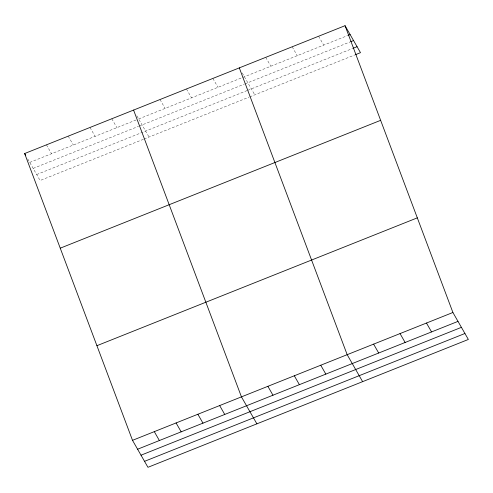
<?xml version="1.0" encoding="UTF-8"?>
<svg xmlns="http://www.w3.org/2000/svg" width="493" height="493" viewBox="0 0 493 493"><rect width="100%" height="100%" fill="white"/><g stroke="black" fill="none" stroke-linecap="round" stroke-linejoin="round"><path stroke-width="0.37" stroke-dasharray="2.46 1.85" d="M29.74 162.425L137.27 119.516M138.675 118.955L347.275 35.718M33.154 168.39L138.576 126.325M139.279 126.048L244.251 84.161M244.966 83.878L349.981 41.973M36.679 174.54L247.055 90.595M247.769 90.311L352.785 48.406M143.408 139.285L40.093 180.506L27.559 158.617M144.11 139.001L249.045 97.133M249.76 96.85L354.775 54.945M318.614 36.242L323.704 45.128M292.176 46.786L297.267 55.672M265.745 57.336L270.836 66.222M242.223 72.958L254.758 94.853M212.884 78.43L217.974 87.316M186.446 88.974L191.537 97.861M160.015 99.524L165.106 108.411M136.857 115.781L149.028 137.042M111.8 118.764L116.884 127.65M90.009 127.459L95.1 136.345M68.225 136.148L73.315 145.034M46.434 144.843L51.525 153.73"/><path stroke-width="0.74" d="M345.045 25.691L452.907 312.494L468.35 339.461L147.955 467.309L132.512 440.335L24.65 153.539L345.045 25.691L360.488 52.665L355.49 54.661M347.99 35.434L350.135 34.578M350.696 41.689L353.549 40.549M353.499 48.123L357.074 46.693M60.245 248.182L380.639 120.335M96.918 345.692L417.312 217.851M132.512 440.335L452.907 312.494M137.602 449.222L457.991 321.381M141.016 455.193L461.411 327.346M144.535 461.337L464.93 333.496M426.47 323.038L431.56 331.925M400.039 333.588L405.129 342.475M373.608 344.132L378.698 353.019M362.62 381.65L347.177 354.683L239.315 67.88M320.74 365.227L325.83 374.113M294.309 375.777L299.399 384.663M267.878 386.321L272.968 395.207M256.89 423.838L241.447 396.871L133.585 110.068M219.656 405.56L224.746 414.453M197.872 414.256L202.962 423.142M24.65 153.539L25.741 155.443M176.081 422.951L181.171 431.837M154.297 431.646L159.387 440.532"/></g></svg>
